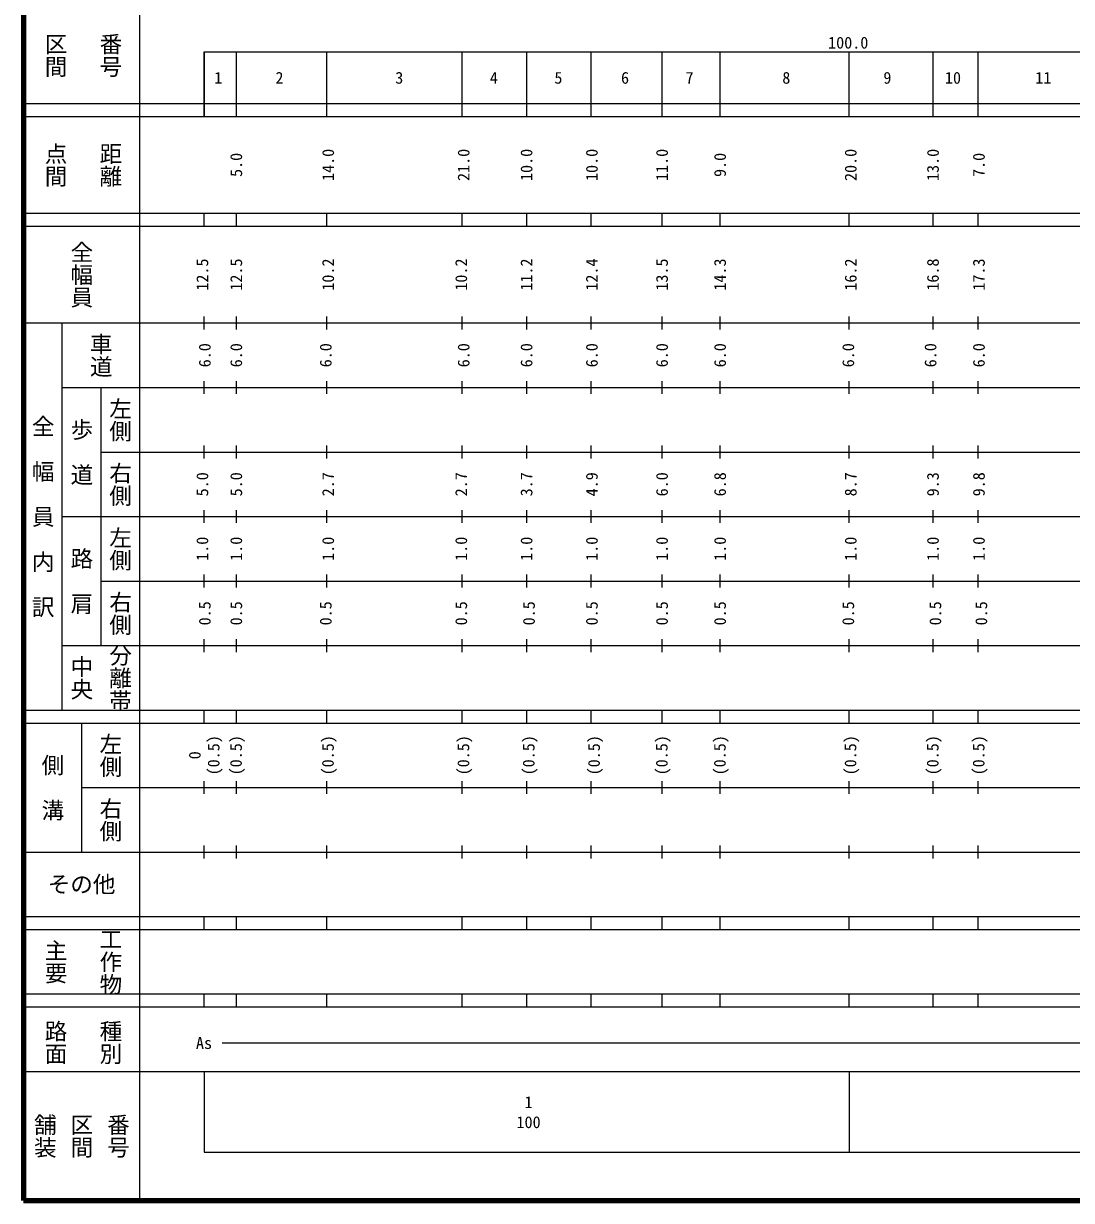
# Model space of a CAD drawing. Units: millimetres on the paper, enlarged 1000 times. Extents: x 40000 to 680000, y 20000 to 380000.
# Drawn here: x 40000 to 202453, y 20000 to 202409 of the extents above; entities that cross this region are included whole.
import ezdxf
from ezdxf.enums import TextEntityAlignment as Align

# ---------------------------------------------------------------- set-up
doc = ezdxf.new("R2010")
doc.units = ezdxf.units.MM
doc.header["$LTSCALE"] = 1000
doc.layers.add('M-TTL', color=2, linetype='Continuous', lineweight=140)
doc.layers.add('M-TTL-BAND', color=7, linetype='Continuous', lineweight=25)
doc.styles.add('@ＭＳ ゴシック', font='')
doc.styles.add('ＭＳ ゴシック', font='')
doc.styles.get('@ＭＳ ゴシック').set_extended_font_data('@MS Gothic')
doc.styles.get('ＭＳ ゴシック').set_extended_font_data('MS Gothic')

msp = doc.modelspace()

# ---------------------------------------------------------------- linework, layer by layer
at = {"layer": 'M-TTL'}
for p, q in [((40000, 380000), (40000, 20000)), ((40000, 20000), (680000, 20000))]:
    msp.add_line(p, q, dxfattribs=at)
at = {"layer": 'M-TTL-BAND'}
for p, q in [((58000, 370000), (58000, 20000)), ((68000, 198000), (579000, 198000)), ((68000, 198000), (68000, 188000)), ((68000, 188000), (68000, 198000)), ((73000, 188000), (73000, 198000)), ((87000, 188000), (87000, 198000)), ((108000, 188000), (108000, 198000)), ((118000, 188000), (118000, 198000)), ((128000, 188000), (128000, 198000)), ((139000, 188000), (139000, 198000)), ((148000, 188000), (148000, 198000)), ((168000, 188000), (168000, 198000)), ((181000, 188000), (181000, 198000)), ((188000, 188000), (188000, 198000)), ((40000, 190000), (579000, 190000)), ((40000, 188000), (579000, 188000)), ((40000, 173000), (579000, 173000)), ((68000, 171000), (68000, 173000)), ((73000, 171000), (73000, 173000)), ((87000, 171000), (87000, 173000)), ((108000, 171000), (108000, 173000)), ((118000, 171000), (118000, 173000)), ((128000, 171000), (128000, 173000)), ((139000, 171000), (139000, 173000)), ((148000, 171000), (148000, 173000)), ((168000, 171000), (168000, 173000)), ((181000, 171000), (181000, 173000)), ((188000, 171000), (188000, 173000)), ((40000, 171000), (579000, 171000)), ((68000, 155000), (68000, 157000)), ((73000, 155000), (73000, 157000)), ((87000, 155000), (87000, 157000)), ((108000, 155000), (108000, 157000)), ((118000, 155000), (118000, 157000)), ((128000, 155000), (128000, 157000)), ((139000, 155000), (139000, 157000)), ((148000, 155000), (148000, 157000)), ((168000, 155000), (168000, 157000)), ((181000, 155000), (181000, 157000)), ((188000, 155000), (188000, 157000)), ((40000, 156000), (579000, 156000)), ((46000, 96000), (46000, 156000)), ((46000, 146000), (579000, 146000)), ((52000, 146000), (52000, 106000)), ((68000, 145000), (68000, 147000)), ((73000, 145000), (73000, 147000)), ((87000, 145000), (87000, 147000)), ((108000, 145000), (108000, 147000)), ((118000, 145000), (118000, 147000)), ((128000, 145000), (128000, 147000)), ((139000, 145000), (139000, 147000)), ((148000, 145000), (148000, 147000)), ((168000, 145000), (168000, 147000)), ((181000, 145000), (181000, 147000)), ((188000, 145000), (188000, 147000)), ((68000, 135000), (68000, 137000)), ((73000, 135000), (73000, 137000)), ((87000, 135000), (87000, 137000)), ((108000, 135000), (108000, 137000)), ((118000, 135000), (118000, 137000)), ((128000, 135000), (128000, 137000)), ((139000, 135000), (139000, 137000)), ((148000, 135000), (148000, 137000)), ((168000, 135000), (168000, 137000)), ((181000, 135000), (181000, 137000)), ((188000, 135000), (188000, 137000)), ((52000, 136000), (579000, 136000)), ((46000, 126000), (579000, 126000)), ((68000, 125000), (68000, 127000)), ((73000, 125000), (73000, 127000)), ((87000, 125000), (87000, 127000)), ((108000, 125000), (108000, 127000)), ((118000, 125000), (118000, 127000)), ((128000, 125000), (128000, 127000)), ((139000, 125000), (139000, 127000)), ((148000, 125000), (148000, 127000)), ((168000, 125000), (168000, 127000)), ((181000, 125000), (181000, 127000)), ((188000, 125000), (188000, 127000)), ((68000, 115000), (68000, 117000)), ((73000, 115000), (73000, 117000)), ((87000, 115000), (87000, 117000)), ((108000, 115000), (108000, 117000)), ((118000, 115000), (118000, 117000)), ((128000, 115000), (128000, 117000)), ((139000, 115000), (139000, 117000)), ((148000, 115000), (148000, 117000)), ((168000, 115000), (168000, 117000)), ((181000, 115000), (181000, 117000)), ((188000, 115000), (188000, 117000)), ((52000, 116000), (579000, 116000)), ((46000, 106000), (579000, 106000)), ((68000, 105000), (68000, 107000)), ((73000, 105000), (73000, 107000)), ((87000, 105000), (87000, 107000)), ((108000, 105000), (108000, 107000)), ((118000, 105000), (118000, 107000)), ((128000, 105000), (128000, 107000)), ((139000, 105000), (139000, 107000)), ((148000, 105000), (148000, 107000)), ((168000, 105000), (168000, 107000)), ((181000, 105000), (181000, 107000)), ((188000, 105000), (188000, 107000)), ((40000, 96000), (579000, 96000)), ((68000, 94000), (68000, 96000)), ((73000, 94000), (73000, 96000)), ((87000, 94000), (87000, 96000)), ((108000, 94000), (108000, 96000)), ((118000, 94000), (118000, 96000)), ((128000, 94000), (128000, 96000)), ((139000, 94000), (139000, 96000)), ((148000, 94000), (148000, 96000)), ((168000, 94000), (168000, 96000)), ((181000, 94000), (181000, 96000)), ((188000, 94000), (188000, 96000)), ((40000, 94000), (579000, 94000)), ((49000, 94000), (49000, 74000)), ((49000, 84000), (579000, 84000)), ((68000, 83000), (68000, 85000)), ((73000, 83000), (73000, 85000)), ((87000, 83000), (87000, 85000)), ((108000, 83000), (108000, 85000)), ((118000, 83000), (118000, 85000)), ((128000, 83000), (128000, 85000)), ((139000, 83000), (139000, 85000)), ((148000, 83000), (148000, 85000)), ((168000, 83000), (168000, 85000)), ((181000, 83000), (181000, 85000)), ((188000, 83000), (188000, 85000)), ((68000, 73000), (68000, 75000)), ((73000, 73000), (73000, 75000)), ((87000, 73000), (87000, 75000)), ((108000, 73000), (108000, 75000)), ((118000, 73000), (118000, 75000)), ((128000, 73000), (128000, 75000)), ((139000, 73000), (139000, 75000)), ((148000, 73000), (148000, 75000)), ((168000, 73000), (168000, 75000)), ((181000, 73000), (181000, 75000)), ((188000, 73000), (188000, 75000)), ((40000, 74000), (579000, 74000)), ((40000, 64000), (579000, 64000)), ((68000, 62000), (68000, 64000)), ((73000, 62000), (73000, 64000)), ((87000, 62000), (87000, 64000)), ((108000, 62000), (108000, 64000)), ((118000, 62000), (118000, 64000)), ((128000, 62000), (128000, 64000)), ((139000, 62000), (139000, 64000)), ((148000, 62000), (148000, 64000)), ((168000, 62000), (168000, 64000)), ((181000, 62000), (181000, 64000)), ((188000, 62000), (188000, 64000)), ((40000, 62000), (579000, 62000)), ((40000, 52000), (579000, 52000)), ((68000, 50000), (68000, 52000)), ((73000, 50000), (73000, 52000)), ((87000, 50000), (87000, 52000)), ((108000, 50000), (108000, 52000)), ((118000, 50000), (118000, 52000)), ((128000, 50000), (128000, 52000)), ((139000, 50000), (139000, 52000)), ((148000, 50000), (148000, 52000)), ((168000, 50000), (168000, 52000)), ((181000, 50000), (181000, 52000)), ((188000, 50000), (188000, 52000)), ((40000, 50000), (579000, 50000)), ((70774, 44406), (553522, 44406)), ((40000, 40000), (579000, 40000)), ((68000, 40000), (68000, 27500)), ((168000, 40000), (168000, 27500)), ((68000, 27500), (579000, 27500))]:
    msp.add_line(p, q, dxfattribs=at)

# ---------------------------------------------------------------- texts
for s, height, rotation, style, p in [('番号', 2566, 270, '@ＭＳ ゴシック', (53500, 197500)), ('区間', 2566, 270, '@ＭＳ ゴシック', (45000, 197500)), ('点間', 2566, 270, '@ＭＳ ゴシック', (45000, 180500)), ('距離', 2566, 270, '@ＭＳ ゴシック', (53500, 180500)), ('14.0', 1833, 90, 'ＭＳ ゴシック', (87215, 180500)), ('21.0', 1833, 90, 'ＭＳ ゴシック', (108215, 180500)), ('10.0', 1833, 90, 'ＭＳ ゴシック', (117966, 180500)), ('10.0', 1833, 90, 'ＭＳ ゴシック', (128091, 180500)), ('11.0', 1833, 90, 'ＭＳ ゴシック', (138966, 180500)), ('20.0', 1833, 90, 'ＭＳ ゴシック', (168218, 180500)), ('13.0', 1833, 90, 'ＭＳ ゴシック', (180968, 180500)), ('5.0', 1833, 90, 'ＭＳ ゴシック', (72964, 180500)), ('9.0', 1833, 90, 'ＭＳ ゴシック', (147967, 180500)), ('7.0', 1833, 90, 'ＭＳ ゴシック', (188093, 180500)), ('全幅員', 2566, 270, '@ＭＳ ゴシック', (49000, 163500)), ('12.5', 1833, 90, 'ＭＳ ゴシック', (67714, 163500)), ('12.5', 1833, 90, 'ＭＳ ゴシック', (72964, 163500)), ('10.2', 1833, 90, 'ＭＳ ゴシック', (87215, 163500)), ('10.2', 1833, 90, 'ＭＳ ゴシック', (107840, 163500)), ('11.2', 1833, 90, 'ＭＳ ゴシック', (117966, 163500)), ('12.4', 1833, 90, 'ＭＳ ゴシック', (128091, 163500)), ('13.5', 1833, 90, 'ＭＳ ゴシック', (138966, 163500)), ('14.3', 1833, 90, 'ＭＳ ゴシック', (147967, 163500)), ('16.2', 1833, 90, 'ＭＳ ゴシック', (168218, 163500)), ('16.8', 1833, 90, 'ＭＳ ゴシック', (180968, 163500)), ('17.3', 1833, 90, 'ＭＳ ゴシック', (188093, 163500)), ('車道', 2566, 270, '@ＭＳ ゴシック', (52000, 151000)), ('6.0', 1833, 90, 'ＭＳ ゴシック', (68089, 151000)), ('6.0', 1833, 90, 'ＭＳ ゴシック', (72964, 151000)), ('6.0', 1833, 90, 'ＭＳ ゴシック', (86840, 151000)), ('6.0', 1833, 90, 'ＭＳ ゴシック', (108215, 151000)), ('6.0', 1833, 90, 'ＭＳ ゴシック', (117966, 151000)), ('6.0', 1833, 90, 'ＭＳ ゴシック', (128091, 151000)), ('6.0', 1833, 90, 'ＭＳ ゴシック', (138966, 151000)), ('6.0', 1833, 90, 'ＭＳ ゴシック', (147967, 151000)), ('6.0', 1833, 90, 'ＭＳ ゴシック', (167843, 151000)), ('6.0', 1833, 90, 'ＭＳ ゴシック', (180593, 151000)), ('6.0', 1833, 90, 'ＭＳ ゴシック', (188093, 151000)), ('左側', 2566, 270, '@ＭＳ ゴシック', (55000, 141000)), ('全\u3000幅\u3000員\u3000内\u3000訳', 2566, 270, '@ＭＳ ゴシック', (43000, 126000)), ('歩\u3000道', 2566, 270, '@ＭＳ ゴシック', (49000, 136000)), ('右側', 2566, 270, '@ＭＳ ゴシック', (55000, 131000)), ('5.0', 1833, 90, 'ＭＳ ゴシック', (67714, 131000)), ('5.0', 1833, 90, 'ＭＳ ゴシック', (72964, 131000)), ('2.7', 1833, 90, 'ＭＳ ゴシック', (87215, 131000)), ('2.7', 1833, 90, 'ＭＳ ゴシック', (107840, 131000)), ('3.7', 1833, 90, 'ＭＳ ゴシック', (117966, 131000)), ('4.9', 1833, 90, 'ＭＳ ゴシック', (128091, 131000)), ('6.0', 1833, 90, 'ＭＳ ゴシック', (138966, 131000)), ('6.8', 1833, 90, 'ＭＳ ゴシック', (147967, 131000)), ('8.7', 1833, 90, 'ＭＳ ゴシック', (168218, 131000)), ('9.3', 1833, 90, 'ＭＳ ゴシック', (180968, 131000)), ('9.8', 1833, 90, 'ＭＳ ゴシック', (188093, 131000)), ('左側', 2566, 270, '@ＭＳ ゴシック', (55000, 121000)), ('1.0', 1833, 90, 'ＭＳ ゴシック', (67714, 121000)), ('1.0', 1833, 90, 'ＭＳ ゴシック', (72964, 121000)), ('1.0', 1833, 90, 'ＭＳ ゴシック', (87215, 121000)), ('1.0', 1833, 90, 'ＭＳ ゴシック', (107840, 121000)), ('1.0', 1833, 90, 'ＭＳ ゴシック', (117966, 121000)), ('1.0', 1833, 90, 'ＭＳ ゴシック', (128091, 121000)), ('1.0', 1833, 90, 'ＭＳ ゴシック', (138966, 121000)), ('1.0', 1833, 90, 'ＭＳ ゴシック', (147967, 121000)), ('1.0', 1833, 90, 'ＭＳ ゴシック', (168218, 121000)), ('1.0', 1833, 90, 'ＭＳ ゴシック', (180968, 121000)), ('1.0', 1833, 90, 'ＭＳ ゴシック', (188093, 121000)), ('路\u3000肩', 2566, 270, '@ＭＳ ゴシック', (49000, 116000)), ('右側', 2566, 270, '@ＭＳ ゴシック', (55000, 111000)), ('0.5', 1833, 90, 'ＭＳ ゴシック', (68089, 111000)), ('0.5', 1833, 90, 'ＭＳ ゴシック', (72964, 111000)), ('0.5', 1833, 90, 'ＭＳ ゴシック', (86840, 111000)), ('0.5', 1833, 90, 'ＭＳ ゴシック', (107840, 111000)), ('0.5', 1833, 90, 'ＭＳ ゴシック', (118341, 111000)), ('0.5', 1833, 90, 'ＭＳ ゴシック', (128091, 111000)), ('0.5', 1833, 90, 'ＭＳ ゴシック', (138966, 111000)), ('0.5', 1833, 90, 'ＭＳ ゴシック', (147967, 111000)), ('0.5', 1833, 90, 'ＭＳ ゴシック', (167843, 111000)), ('0.5', 1833, 90, 'ＭＳ ゴシック', (181343, 111000)), ('0.5', 1833, 90, 'ＭＳ ゴシック', (188468, 111000)), ('分離帯', 2566, 270, '@ＭＳ ゴシック', (55000, 101000)), ('中央', 2566, 270, '@ＭＳ ゴシック', (49000, 101000)), ('左側', 2566, 270, '@ＭＳ ゴシック', (53500, 89000)), ('(0.5)', 1833, 90, 'ＭＳ ゴシック', (69459, 89000)), ('(0.5)', 1833, 90, 'ＭＳ ゴシック', (72928, 89000)), ('(0.5)', 1833, 90, 'ＭＳ ゴシック', (87178, 89000)), ('(0.5)', 1833, 90, 'ＭＳ ゴシック', (108179, 89000)), ('(0.5)', 1833, 90, 'ＭＳ ゴシック', (118304, 89000)), ('(0.5)', 1833, 90, 'ＭＳ ゴシック', (128430, 89000)), ('(0.5)', 1833, 90, 'ＭＳ ゴシック', (138930, 89000)), ('(0.5)', 1833, 90, 'ＭＳ ゴシック', (147931, 89000)), ('(0.5)', 1833, 90, 'ＭＳ ゴシック', (168181, 89000)), ('(0.5)', 1833, 90, 'ＭＳ ゴシック', (180932, 89000)), ('(0.5)', 1833, 90, 'ＭＳ ゴシック', (188057, 89000)), ('0', 1833, 90, 'ＭＳ ゴシック', (66540, 89000)), ('側\u3000溝', 2566, 270, '@ＭＳ ゴシック', (44500, 84000)), ('右側', 2566, 270, '@ＭＳ ゴシック', (53500, 79000)), ('主要', 2566, 270, '@ＭＳ ゴシック', (45000, 57000)), ('工作物', 2566, 270, '@ＭＳ ゴシック', (53500, 57000)), ('路面', 2566, 270, '@ＭＳ ゴシック', (45000, 44500)), ('種別', 2566, 270, '@ＭＳ ゴシック', (53500, 44500)), ('舗装', 2566, 270, '@ＭＳ ゴシック', (43333, 30000)), ('区間', 2566, 270, '@ＭＳ ゴシック', (49000, 30000)), ('番号', 2566, 270, '@ＭＳ ゴシック', (54667, 30000))]:
    msp.add_text(s, height=height, rotation=rotation, dxfattribs=dict(at, style=style)).set_placement(p, align=Align.MIDDLE_CENTER)
at = {"layer": 'M-TTL-BAND', "style": 'ＭＳ ゴシック'}
for s, height, p in [('100.0', 1833, (167844, 199445)), ('1', 1833, (70192, 194000)), ('2', 1833, (79674, 194000)), ('3', 1833, (98249, 194000)), ('4', 1833, (112916, 194000)), ('5', 1833, (122917, 194000)), ('6', 1833, (133250, 194000)), ('7', 1833, (143251, 194000)), ('8', 1833, (158251, 194000)), ('9', 1833, (173918, 194000)), ('10', 1833, (184086, 194000)), ('11', 1833, (198086, 194000)), ('その他', 2566, (49000, 69000)), ('As', 1833, (67974, 44406)), ('1', 1833, (118288, 35238)), ('100', 1833, (118288, 32131))]:
    msp.add_text(s, height=height, dxfattribs=at).set_placement(p, align=Align.MIDDLE_CENTER)

doc.saveas('drawing.dxf')
